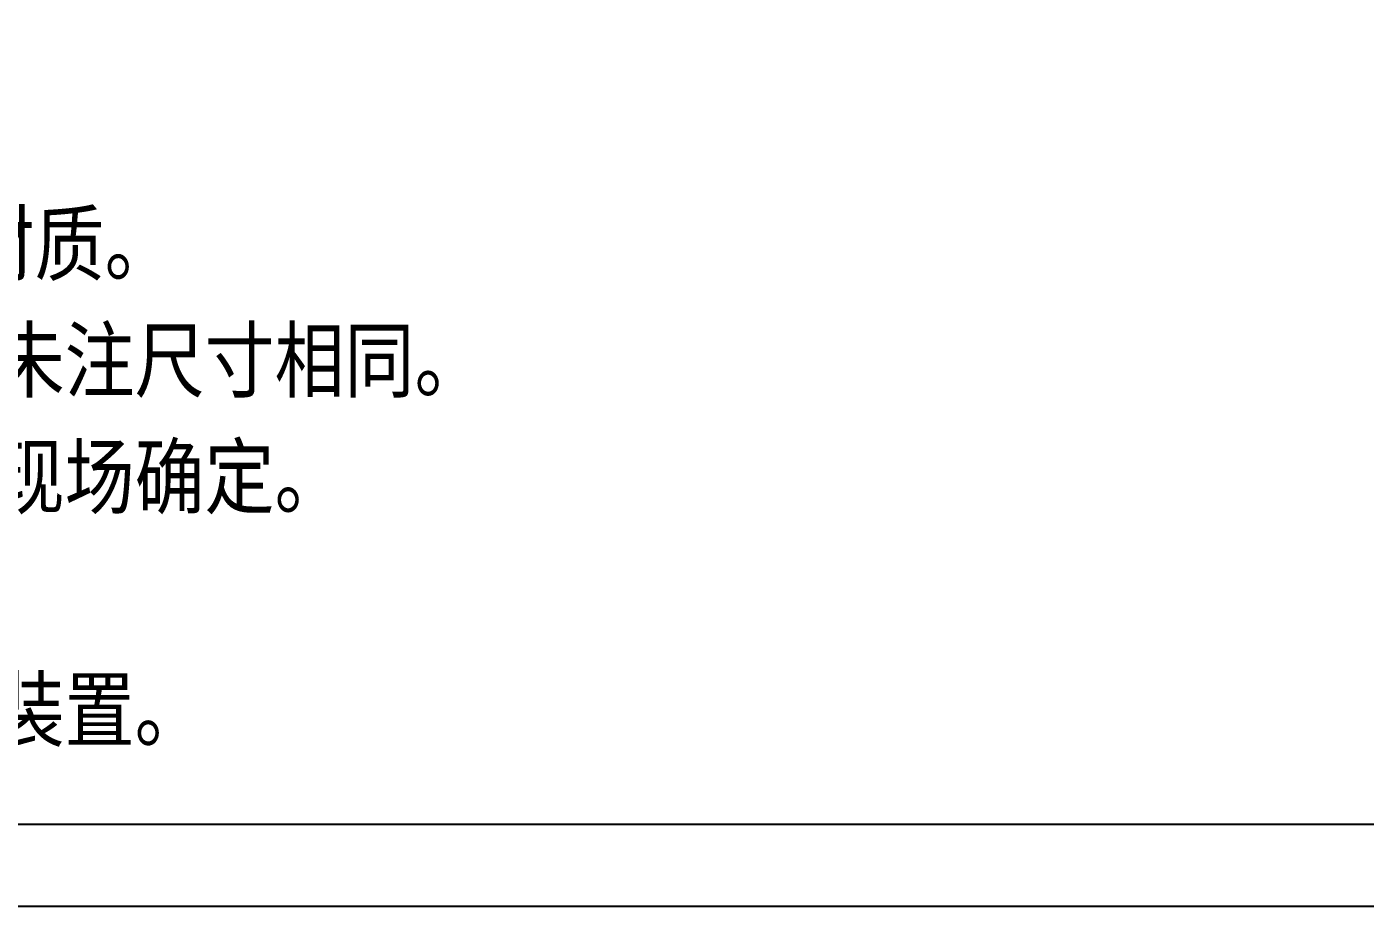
# Model space of a CAD drawing. Header units: millimetres. Extents: x 12181 to 44419, y -180123 to -157321.
# Drawn here: x 18601 to 23020, y -180123 to -177218 of the extents above; entities that cross this region are included whole.
import ezdxf

# ---------------------------------------------------------------- set-up
doc = ezdxf.new("R2010")
doc.units = ezdxf.units.MM
doc.header["$LTSCALE"] = 2
doc.header["$MEASUREMENT"] = 0
doc.layers.add('border', color=2, linetype='Continuous')
doc.layers.add('尺寸线层', color=3, linetype='Continuous', lineweight=13)
doc.styles.add('HZ', font='txt.shx', dxfattribs={"bigfont": 'hztxt.shx'})

# ---------------------------------------------------------------- blocks, each defined once
blk = doc.blocks.new('*U1008')
at = {"layer": 'border', "color": 1, "linetype": 'Continuous'}
blk.add_lwpolyline([(0, 0), (1189, 0), (1189, 841), (0, 841)], close=True, dxfattribs=at)
at = {"layer": 'border', "color": 7, "linetype": 'Continuous'}
blk.add_lwpolyline([(25, 10), (1179, 10), (1179, 831), (25, 831)], close=True, dxfattribs=at)

msp = doc.modelspace()

# ---------------------------------------------------------------- block references
at = {"layer": 'border', "color": 7, "linetype": 'Continuous', "xscale": 27.11348640001277, "yscale": 27.11348640001277, "zscale": 27.1134864}
msp.add_blockref('*U1008', (12180.8, -180123.3), dxfattribs=at)

# ---------------------------------------------------------------- texts
at = {"layer": '尺寸线层', "insert": (13907.9, -176910), "char_height": 231, "width": 8561.919, "attachment_point": 1, "style": 'HZ'}
msp.add_mtext('{\\H2.381x;说明：}\\P1：图中注明部分为碳钢材质，其余为304材质。\\P2：图中相同结构部分尺寸相同，一效及二效未注尺寸相同。\\P3：图示管道阀门出厂时提供，具体安装位置现场确定。\\P4：除注明法兰外其余为厂标法兰。\\P5：安装时蒸发室须有防止径向晃动而设固定装置。', dxfattribs=at)

doc.saveas('drawing.dxf')
